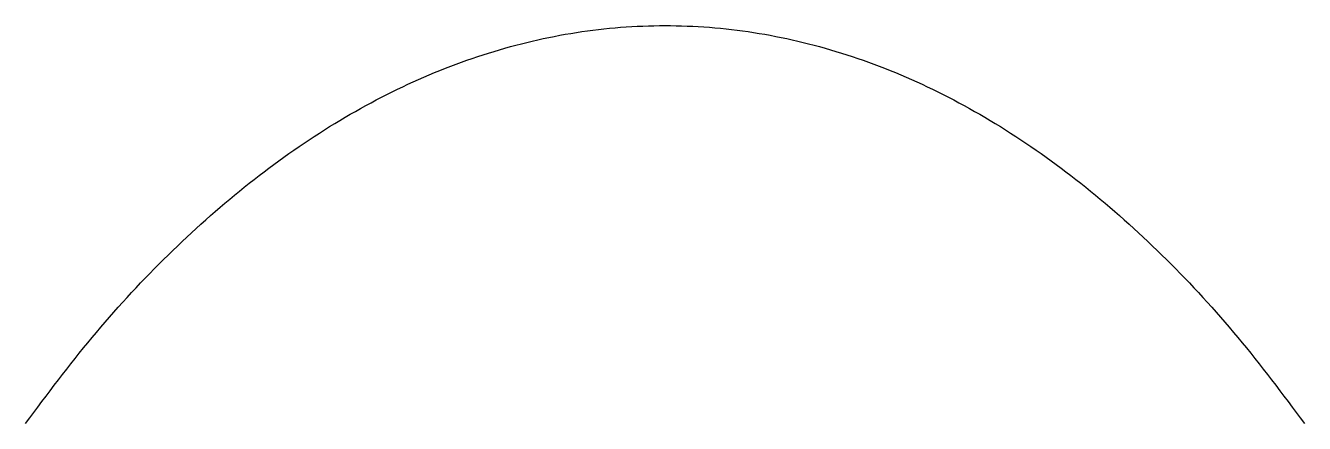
# Model space of a CAD drawing. Header units: millimetres. Extents: x 0 to 100, y 0 to 31.
import ezdxf

# ---------------------------------------------------------------- set-up
doc = ezdxf.new("R2010")
doc.units = ezdxf.units.MM
doc.layers.get('0').update_dxf_attribs({"linetype": 'CONTINUOUS', "true_color": 0x344755})

msp = doc.modelspace()

# ---------------------------------------------------------------- linework, layer by layer
msp.add_rational_spline([(0, 0), (50, 70), (100, 0)], [1, 0.8, 1], degree=2)

doc.saveas('drawing.dxf')
